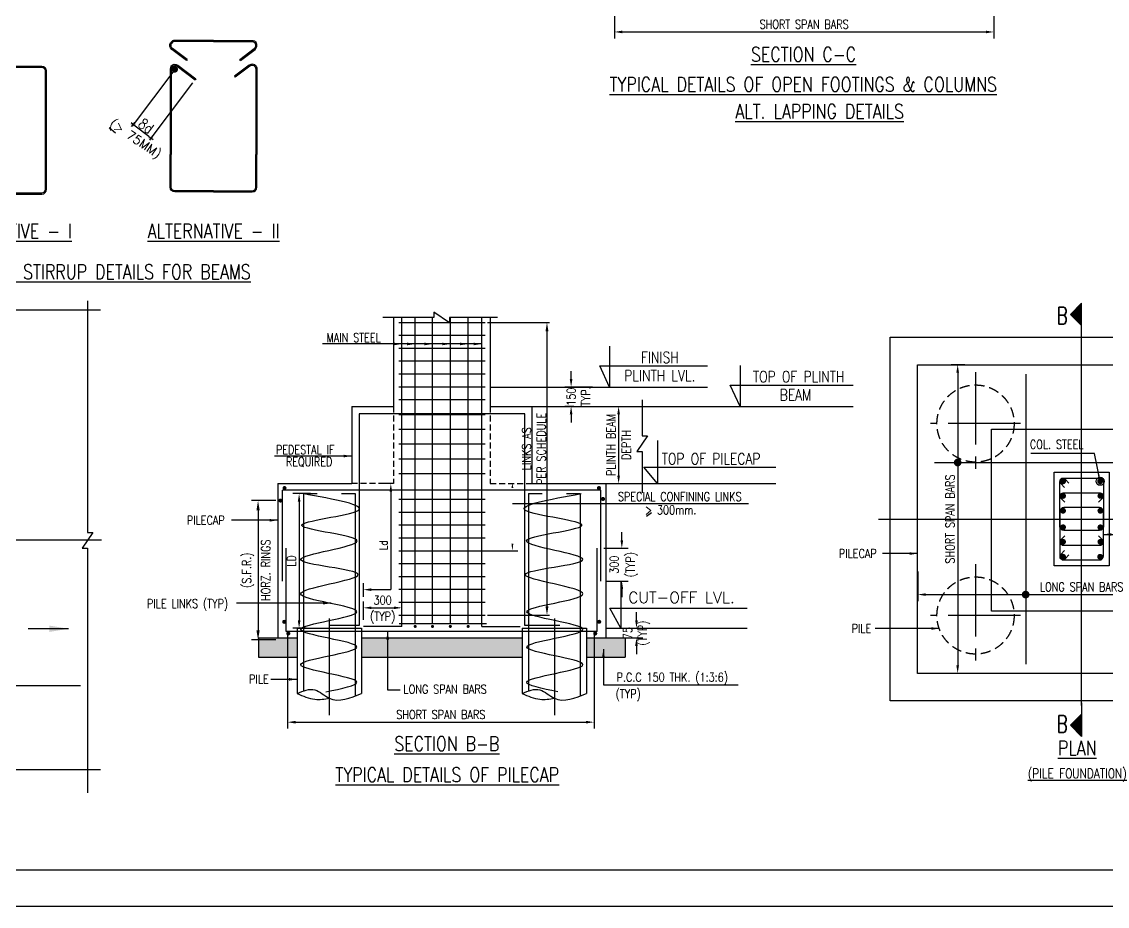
# Model space of a CAD drawing. Extents: x 482149 to 766876, y -388107 to -272741.
# Drawn here: x 689002 to 722770, y -356295 to -328786 of the extents above; entities that cross this region are included whole.
import ezdxf
from ezdxf.enums import TextEntityAlignment as Align
from ezdxf.lldxf.tags import DXFTag

# ---------------------------------------------------------------- set-up
doc = ezdxf.new("R2010")
doc.units = 0
doc.header["$LTSCALE"] = 500
doc.header["$MEASUREMENT"] = 0
doc.linetypes.add('CENTER2', pattern=[1.125, 0.75, -0.125, 0.125, -0.125])
doc.linetypes.add('HIDDEN2', pattern=[0.1875, 0.125, -0.0625])
doc.layers.get('DEFPOINTS').update_dxf_attribs({"color": 4})
for name, color, linetype in [('CEN', 8, 'CENTER'), ('COL', 1, 'Continuous'), ('DIM', 5, 'Continuous'), ('DIM1', 5, 'Continuous'), ('FOOT', 4, 'Continuous'), ('level', 3, 'Continuous'), ('LEVEL SECTION', 3, 'Continuous'), ('LINK', 2, 'Continuous'), ('MISC', 5, 'Continuous'), ('NO. SECTION', 1, 'Continuous'), ('P.C.C', 8, 'Continuous'), ('S- PILE', 2, 'HIDDEN'), ('S-CONCRET LINE', 4, 'Continuous'), ('S-DIM-1', 5, 'Continuous'), ('S-R.C.C. PILE', 2, 'HIDDEN'), ('S-R.C.C. PILE CAP', 40, 'Continuous'), ('S-REINFORCEMENT', 6, 'Continuous'), ('S-TEXT-1', 4, 'Continuous'), ('S-TITLE', 6, 'Continuous'), ('s_TITILE', 9, 'Continuous'), ('TEXT NORMAL', 4, 'Continuous'), ('TEXT1', 2, 'Continuous'), ('TXT', 4, 'Continuous'), ('TXT1', 2, 'Continuous')]:
    doc.layers.add(name, color=color, linetype=linetype)
doc.layers.add('FOOTING TEXT', color=1, linetype='Continuous', lineweight=9)
doc.styles.add('ROMAND', font='simplex.shx')
doc.styles.add('ROMANS', font='simplex.shx', dxfattribs={"width": 0.8, "height": 275, "bigfont": 'bigfont.shx'})
doc.styles.add('ROMANS22', font='simplex.shx', dxfattribs={"width": 0.8})
tags = doc.linetypes.add('CENTER', pattern=[2, 1.25, -0.25, 0.25, -0.25]).pattern_tags.tags
tags[10:11] = [DXFTag(74, 4), DXFTag(75, 0), DXFTag(340, '0'), DXFTag(46, 1.0), DXFTag(50, 0.0), DXFTag(44, 0.0), DXFTag(45, 0.0)]
tags[8:9] = [DXFTag(74, 4), DXFTag(75, 0), DXFTag(340, '0'), DXFTag(46, 1.0), DXFTag(50, 0.0), DXFTag(44, 0.0), DXFTag(45, 0.0)]
tags[6:7] = [DXFTag(74, 4), DXFTag(75, 0), DXFTag(340, '0'), DXFTag(46, 1.0), DXFTag(50, 0.0), DXFTag(44, 0.0), DXFTag(45, 0.0)]
tags[4:5] = [DXFTag(74, 4), DXFTag(75, 0), DXFTag(340, '0'), DXFTag(46, 1.0), DXFTag(50, 0.0), DXFTag(44, 0.0), DXFTag(45, 0.0)]
tags = doc.linetypes.add('HIDDEN', pattern=[0.375, 0.25, -0.125]).pattern_tags.tags
tags[6:7] = [DXFTag(74, 4), DXFTag(75, 0), DXFTag(340, '0'), DXFTag(46, 1.0), DXFTag(50, 0.0), DXFTag(44, 0.0), DXFTag(45, 0.0)]
tags[4:5] = [DXFTag(74, 4), DXFTag(75, 0), DXFTag(340, '0'), DXFTag(46, 1.0), DXFTag(50, 0.0), DXFTag(44, 0.0), DXFTag(45, 0.0)]
doc.dimstyles.new('Copy of INT2TIMES', dxfattribs={"dimtxt": 300, "dimasz": 275, "dimexe": 75, "dimexo": 75, "dimgap": 40, "dimtad": 1, "dimdec": 0, "dimlfac": 0.5, "dimrnd": 5, "dimzin": 0, "dimdsep": 46, "dimtxsty": 'ROMANS', "dimcen": -1, "dimclrd": 5, "dimclre": 5, "dimclrt": 4, "dimadec": 0, "dimazin": 0, "dimtfac": 1, "dimtdec": 0, "dimtix": 1, "dimtofl": 0, "dimtmove": 2, "dimatfit": 3, "dimfxl": 0, "dimtolj": 1, "dimtzin": 0, "dimarcsym": 0})
doc.dimstyles.new('DIM 4-100', dxfattribs={"dimscale": 100, "dimtxt": 2.5, "dimasz": 2.5, "dimexe": 1, "dimexo": 1, "dimgap": 1, "dimtad": 1, "dimdec": 0, "dimlfac": 0.25, "dimzin": 0, "dimdsep": 46, "dimtxsty": 'ROMANS22', "dimcen": 2.5, "dimclrd": 5, "dimclre": 5, "dimclrt": 4, "dimadec": 0, "dimazin": 0, "dimtfac": 1, "dimtdec": 0, "dimtmove": 0, "dimatfit": 3, "dimfxl": 0, "dimtolj": 1, "dimtzin": 0, "dimarcsym": 0})
doc.dimstyles.new('dim100', dxfattribs={"dimtxt": 250, "dimasz": 250, "dimexe": 200, "dimexo": 200, "dimgap": 100, "dimtad": 1, "dimdec": 0, "dimzin": 0, "dimdsep": 46, "dimtxsty": 'ROMANS', "dimcen": 0, "dimclrd": 5, "dimclre": 5, "dimclrt": 4, "dimadec": 0, "dimazin": 0, "dimtfac": 1, "dimtdec": 0, "dimtix": 1, "dimtofl": 0, "dimtmove": 2, "dimatfit": 3, "dimfxl": 0, "dimtolj": 1, "dimtzin": 0, "dimlwd": -1, "dimlwe": -1, "dimarcsym": 0})
doc.dimstyles.new('dim25', dxfattribs={"dimtxt": 250, "dimasz": 250, "dimexe": 200, "dimexo": 200, "dimgap": 100, "dimtad": 1, "dimdec": 0, "dimlfac": 0.25, "dimzin": 0, "dimdsep": 46, "dimtxsty": 'ROMANS', "dimcen": 0, "dimclrd": 5, "dimclre": 5, "dimclrt": 4, "dimadec": 0, "dimazin": 0, "dimtfac": 1, "dimtdec": 0, "dimtix": 1, "dimtofl": 0, "dimtmove": 2, "dimatfit": 3, "dimfxl": 0, "dimtolj": 1, "dimtzin": 0, "dimlwd": -1, "dimlwe": -1, "dimarcsym": 0})
doc.dimstyles.new('dim33.33', dxfattribs={"dimtxt": 250, "dimasz": 250, "dimexe": 200, "dimexo": 200, "dimgap": 100, "dimtad": 1, "dimdec": 0, "dimlfac": 0.333331, "dimzin": 0, "dimdsep": 46, "dimtxsty": 'ROMANS', "dimcen": 0, "dimclrd": 5, "dimclre": 5, "dimclrt": 4, "dimadec": 0, "dimazin": 0, "dimtfac": 1, "dimtdec": 0, "dimtix": 1, "dimtofl": 0, "dimtmove": 2, "dimatfit": 3, "dimfxl": 0, "dimtolj": 1, "dimtzin": 0, "dimlwd": -1, "dimlwe": -1, "dimarcsym": 0})
doc.dimstyles.new('INT25', dxfattribs={"dimtxt": 250, "dimasz": 80, "dimexe": 60, "dimexo": 60, "dimgap": 40, "dimtad": 1, "dimdec": 0, "dimlfac": 0.25, "dimzin": 0, "dimdsep": 46, "dimtxsty": 'ROMANS', "dimblk": 'DIMTICK', "dimblk1": 'DIMTICK', "dimblk2": 'DIMTICK', "dimsah": 1, "dimcen": -0.25, "dimclrd": 7, "dimclre": 7, "dimclrt": 4, "dimadec": 0, "dimazin": 0, "dimtfac": 1, "dimtdec": 0, "dimtix": 1, "dimtofl": 0, "dimtmove": 2, "dimatfit": 3, "dimldrblk": 'DIMTICK', "dimfxl": 0, "dimtolj": 1, "dimtzin": 0, "dimarcsym": 0})

# ---------------------------------------------------------------- blocks, each defined once
blk = doc.blocks.new('DIMTICK')
for p, q in [((-1, 0), (1, 0)), ((0, 1), (0, -1))]:
    blk.add_line(p, q)
at = {"color": 2, "const_width": 0.1}
blk.add_lwpolyline([(0.71, 0.71), (-0.71, -0.71)], dxfattribs=at)
blk = doc.blocks.new('*D48')
at = {"layer": 'DEFPOINTS', "color": 0}
for p in [(693800, -330222), (694353, -330640), (692470, -331984)]:
    blk.add_point(p, dxfattribs=at)
at = {"layer": 'DIM', "color": 7, "lineweight": -2}
for p, q in [((693763, -330270), (692433, -332031)), ((694317, -330688), (692987, -332449)), ((692959, -332353), (692533, -332032))]:
    blk.add_line(p, q, dxfattribs=at)
at = {"layer": 'DIM', "color": 7, "lineweight": -2, "xscale": 80, "yscale": 80, "zscale": 80}
for p, rotation in [((692470, -331984), 142.9439558410894), ((693023, -332402), 322.9439558410894)]:
    blk.add_blockref('DIMTICK', p, dxfattribs=dict(at, rotation=rotation))
at = {"layer": 'DIM', "color": 4, "insert": (692870, -332029), "char_height": 275, "attachment_point": 5, "rotation": 322.944, "style": 'ROMANS'}
blk.add_mtext('\\A1;{\\H1.2x;8d}', dxfattribs=at)
blk = doc.blocks.new('*D151')
at = {"layer": 'DEFPOINTS', "color": 0}
for p in [(706092, -340150), (706954, -340150), (706381, -340750)]:
    blk.add_point(p, dxfattribs=at)
at = {"layer": 'S-DIM-1', "color": 5}
for p, q in [((706092, -339900), (706092, -339650)), ((706754, -340150), (705892, -340150)), ((706181, -340750), (705892, -340750)), ((706092, -341000), (706092, -341250))]:
    blk.add_line(p, q, dxfattribs=at)
for points in [[(706050, -339900), (706133, -339900), (706092, -340150)], [(706133, -341000), (706050, -341000), (706092, -340750)]]:
    blk.add_solid(points, dxfattribs=at)
at = {"layer": 'S-DIM-1', "color": 4, "insert": (706092, -340450), "char_height": 275, "attachment_point": 5, "rotation": 90, "style": 'ROMANS'}
blk.add_mtext('\\A1;150', dxfattribs=at)
blk = doc.blocks.new('*D152')
at = {"layer": 'DEFPOINTS', "color": 0}
for p in [(697269, -347653), (706806, -347653), (706806, -350569)]:
    blk.add_point(p, dxfattribs=at)
at = {"layer": 'S-DIM-1', "color": 5}
for p, q in [((697269, -347853), (697269, -350769)), ((706806, -347853), (706806, -350769)), ((697519, -350569), (706556, -350569))]:
    blk.add_line(p, q, dxfattribs=at)
for points in [[(697519, -350528), (697519, -350611), (697269, -350569)], [(706556, -350611), (706556, -350528), (706806, -350569)]]:
    blk.add_solid(points, dxfattribs=at)
at = {"layer": 'S-DIM-1', "color": 4, "insert": (702037, -350332), "char_height": 275, "attachment_point": 5, "style": 'ROMANS'}
blk.add_mtext('\\A1;SHORT SPAN BARS', dxfattribs=at)
blk = doc.blocks.new('*D153')
at = {"layer": 'DEFPOINTS', "color": 0}
for p in [(698190, -343460), (697631, -347650), (698047, -347650)]:
    blk.add_point(p, dxfattribs=at)
at = {"layer": 'S-DIM-1', "color": 5}
for p, q in [((697990, -343460), (697431, -343460)), ((697631, -343710), (697631, -347400)), ((697847, -347650), (697431, -347650))]:
    blk.add_line(p, q, dxfattribs=at)
for points in [[(697673, -343710), (697590, -343710), (697631, -343460)], [(697590, -347400), (697673, -347400), (697631, -347650)]]:
    blk.add_solid(points, dxfattribs=at)
at = {"layer": 'S-DIM-1', "color": 4, "insert": (697394, -345555), "char_height": 275, "attachment_point": 5, "rotation": 90, "style": 'ROMANS'}
blk.add_mtext('\\A1;LD', dxfattribs=at)
blk = doc.blocks.new('*D154')
at = {"layer": 'DEFPOINTS', "color": 0}
for p in [(707170, -347650), (708125, -347650), (707170, -347950)]:
    blk.add_point(p, dxfattribs=at)
at = {"layer": 'S-DIM-1', "color": 5}
for p, q in [((708125, -347400), (708125, -347150)), ((707370, -347650), (708325, -347650)), ((707370, -347950), (708325, -347950)), ((708125, -348200), (708125, -348450))]:
    blk.add_line(p, q, dxfattribs=at)
for points in [[(708083, -347400), (708166, -347400), (708125, -347650)], [(708166, -348200), (708083, -348200), (708125, -347950)]]:
    blk.add_solid(points, dxfattribs=at)
at = {"layer": 'S-DIM-1', "color": 4, "insert": (708125, -347800), "char_height": 275, "attachment_point": 5, "rotation": 90, "style": 'ROMANS'}
blk.add_mtext('\\A1;75\\P(TYP)', dxfattribs=at)
blk = doc.blocks.new('*D155')
at = {"layer": 'DEFPOINTS', "color": 0}
for p in [(716872, -345681), (727072, -345681), (727072, -346601)]:
    blk.add_point(p, dxfattribs=at)
at = {"layer": 'S-TEXT-1', "color": 5, "linetype": 'ByBlock'}
for p, q in [((716872, -345881), (716872, -346801)), ((727072, -345881), (727072, -346801)), ((717122, -346601), (726822, -346601))]:
    blk.add_line(p, q, dxfattribs=at)
at = {"layer": 'S-TEXT-1', "color": 5}
for points in [[(717122, -346560), (717122, -346643), (716872, -346601)], [(726822, -346643), (726822, -346560), (727072, -346601)]]:
    blk.add_solid(points, dxfattribs=at)
at = {"layer": 'S-TEXT-1', "color": 4, "insert": (721972, -346364), "char_height": 275, "attachment_point": 5, "style": 'ROMANS'}
blk.add_mtext('\\A1;LONG SPAN BARS ', dxfattribs=at)
blk = doc.blocks.new('*D156')
at = {"layer": 'DEFPOINTS', "color": 0}
for p in [(718535, -339452), (718116, -349052), (718535, -349052)]:
    blk.add_point(p, dxfattribs=at)
at = {"layer": 'S-TEXT-1', "color": 5, "linetype": 'ByBlock'}
for p, q in [((718335, -339452), (717916, -339452)), ((718116, -339702), (718116, -348802)), ((718335, -349052), (717916, -349052))]:
    blk.add_line(p, q, dxfattribs=at)
at = {"layer": 'S-TEXT-1', "color": 5}
for points in [[(718157, -339702), (718074, -339702), (718116, -339452)], [(718074, -348802), (718157, -348802), (718116, -349052)]]:
    blk.add_solid(points, dxfattribs=at)
at = {"layer": 'S-TEXT-1', "color": 4, "insert": (717878, -344252), "char_height": 275, "attachment_point": 5, "rotation": 90, "style": 'ROMANS'}
blk.add_mtext('\\A1;SHORT SPAN BARS', dxfattribs=at)
blk = doc.blocks.new('*D157')
at = {"layer": 'DEFPOINTS', "color": 0}
for p in [(706911, -340750), (706911, -343150), (707569, -343150)]:
    blk.add_point(p, dxfattribs=at)
at = {"layer": 'S-DIM-1', "color": 5}
for p, q in [((707111, -340750), (707769, -340750)), ((707569, -341000), (707569, -342900)), ((707111, -343150), (707769, -343150))]:
    blk.add_line(p, q, dxfattribs=at)
for points in [[(707611, -341000), (707527, -341000), (707569, -340750)], [(707527, -342900), (707611, -342900), (707569, -343150)]]:
    blk.add_solid(points, dxfattribs=at)
at = {"layer": 'S-DIM-1', "color": 4, "char_height": 275, "attachment_point": 5, "rotation": 90, "style": 'ROMANS'}
for s, insert in [('\\A1;PLINTH BEAM ', (707332, -341950)), ('DEPTH', (707807, -341950))]:
    blk.add_mtext(s, dxfattribs=dict(at, insert=insert))
blk = doc.blocks.new('*D158')
at = {"layer": 'DEFPOINTS', "color": 0}
for p in [(700830, -347013), (699630, -347591), (700830, -347591)]:
    blk.add_point(p, dxfattribs=at)
at = {"layer": 'S-DIM-1', "color": 5}
for p, q in [((699630, -347391), (699630, -346813)), ((699880, -347013), (700580, -347013)), ((700830, -347391), (700830, -346813))]:
    blk.add_line(p, q, dxfattribs=at)
for points in [[(699880, -346971), (699880, -347054), (699630, -347013)], [(700580, -347054), (700580, -346971), (700830, -347013)]]:
    blk.add_solid(points, dxfattribs=at)
at = {"layer": 'S-DIM-1', "color": 4, "char_height": 275, "attachment_point": 5, "style": 'ROMANS'}
for s, insert in [('\\A1;300', (700230, -346775)), ('(TYP)', (700230, -347322))]:
    blk.add_mtext(s, dxfattribs=dict(at, insert=insert))
blk = doc.blocks.new('*D165')
at = {"layer": 'DEFPOINTS', "color": 0}
for p in [(703418, -338137), (703418, -347237), (705341, -347237)]:
    blk.add_point(p, dxfattribs=at)
at = {"layer": 'DIM', "color": 5, "lineweight": -2, "ltscale": 2}
for p, q in [((703493, -338137), (705416, -338137)), ((705341, -338412), (705341, -346962)), ((703493, -347237), (705416, -347237))]:
    blk.add_line(p, q, dxfattribs=at)
at = {"layer": 'DIM', "color": 5}
for points in [[(705387, -338412), (705295, -338412), (705341, -338137)], [(705295, -346962), (705387, -346962), (705341, -347237)]]:
    blk.add_solid(points, dxfattribs=at)
at = {"layer": 'DIM', "color": 4, "insert": (704934, -342069), "char_height": 275, "attachment_point": 5, "rotation": 90, "style": 'ROMANS'}
blk.add_mtext('\\A1;LINKS AS \\PPER SCHEDULE', dxfattribs=at)
blk = doc.blocks.new('*D166')
at = {"layer": 'DEFPOINTS', "color": 0}
for p in [(706905, -345163), (707669, -345163), (706970, -346180)]:
    blk.add_point(p, dxfattribs=at)
at = {"layer": 'S-DIM-1', "color": 5}
for p, q in [((707669, -344913), (707669, -344663)), ((707105, -345163), (707869, -345163)), ((707170, -346180), (707869, -346180)), ((707669, -346430), (707669, -346680))]:
    blk.add_line(p, q, dxfattribs=at)
for points in [[(707627, -344913), (707711, -344913), (707669, -345163)], [(707711, -346430), (707627, -346430), (707669, -346180)]]:
    blk.add_solid(points, dxfattribs=at)
at = {"layer": 'S-DIM-1', "color": 4, "char_height": 275, "attachment_point": 5, "rotation": 90, "style": 'ROMANS'}
for s, insert in [('\\A1;300', (707431, -345671)), ('(TYP)', (707978, -345671))]:
    blk.add_mtext(s, dxfattribs=dict(at, insert=insert))
blk = doc.blocks.new('*D167')
at = {"layer": 'DEFPOINTS', "color": 0}
for p in [(697106, -343677), (696354, -348011), (697106, -348011)]:
    blk.add_point(p, dxfattribs=at)
at = {"layer": 'DIM1', "color": 5, "linetype": 'ByBlock'}
for p, q in [((696906, -343677), (696154, -343677)), ((696354, -343977), (696354, -347711)), ((696906, -348011), (696154, -348011))]:
    blk.add_line(p, q, dxfattribs=at)
at = {"layer": 'DIM1', "color": 5}
for points in [[(696404, -343977), (696304, -343977), (696354, -343677)], [(696304, -347711), (696404, -347711), (696354, -348011)]]:
    blk.add_solid(points, dxfattribs=at)
at = {"layer": 'DIM1', "color": 4, "char_height": 275, "attachment_point": 5, "rotation": 90, "style": 'ROMANS'}
for s, insert in [('HORZ. RINGS', (696591, -345844)), ('\\A1;(S.F.R.)', (696044, -345844))]:
    blk.add_mtext(s, dxfattribs=dict(at, insert=insert))
blk = doc.blocks.new('*D204')
at = {"layer": 'DEFPOINTS', "color": 0}
for p in [(707438, -326300), (719242, -326300), (719242, -329105)]:
    blk.add_point(p, dxfattribs=at)
at = {"layer": 'DIM', "color": 5}
for p, q in [((707438, -326500), (707438, -329305)), ((719242, -326500), (719242, -329305)), ((707688, -329105), (718992, -329105))]:
    blk.add_line(p, q, dxfattribs=at)
for points in [[(707688, -329063), (707688, -329146), (707438, -329105)], [(718992, -329146), (718992, -329063), (719242, -329105)]]:
    blk.add_solid(points, dxfattribs=at)
at = {"layer": 'DIM', "color": 4, "insert": (713340, -328867), "char_height": 275, "attachment_point": 5, "style": 'ROMANS'}
blk.add_mtext('\\A1;SHORT SPAN BARS', dxfattribs=at)
blk = doc.blocks.new('zw$155A')
at = {"layer": 's_TITILE', "color": 7}
blk.add_lwpolyline([(0, 0), (88000, 0), (88000, 58000), (0, 58000)], close=True, dxfattribs=at)
at = {"layer": 's_TITILE', "color": 1}
blk.add_lwpolyline([(1300, 800), (78500, 800), (78500, 57200), (1300, 57200)], close=True, dxfattribs=at)

msp = doc.modelspace()

# ---------------------------------------------------------------- hatches: boundary and pattern name
at = {"layer": 'NO. SECTION', "ltscale": 5}
h = msp.add_hatch(dxfattribs=at)
h.set_pattern_fill('ANSI31', color=256, scale=220.680914, angle=90, style=0)
h.set_pattern_definition([(225, (724325.399, -242403.525), (-19.505621, 19.505621), [])])
h.paths.add_polyline_path([(721629.581, -337887.865), (721971.507, -337539.877), (721971.507, -338235.852)])
h = msp.add_hatch(dxfattribs=at)
h.set_pattern_fill('ANSI31', color=256, scale=220.680914, angle=90, style=0)
h.set_pattern_definition([(225, (724325.399, -243790.143), (-19.505621, 19.505621), [])])
h.paths.add_polyline_path([(721629.581, -350665.177), (721971.507, -351013.165), (721971.507, -350317.19)])
at = {"layer": 'P.C.C', "linetype": 'Continuous'}
h = msp.add_hatch(dxfattribs=at)
h.set_pattern_fill('AR-CONC', color=8, scale=60, style=0)
h.set_pattern_definition([(50, (-825192.96, -518222.22), (430.35611, -37.65128), [45, -495]), (355, (-825192.96, -518222.22), (-83.2508, 451.31528), [36, -396]), (100.4514, (-825157.1, -518225.36), (347.10563, 413.66373), [38.24411, -420.68527]), (46.1842, (-825192.96, -518102.2), (640.34463, -99.3114), [67.5, -742.5]), (96.6356, (-825139.6, -518110.5), (560.79762, 584.47072), [57.36617, -631.0278]), (351.1842, (-825192.96, -518102.2), (560.79717, 584.47116), [54, -594]), (21, (-825132.96, -518132.22), (358.14423, -241.571334), [45, -495]), (326, (-825132.96, -518132.22), (145.9892, 435.09003), [36, -396]), (71.4514, (-825103.1, -518152.35), (504.13358, 193.5183), [38.24411, -420.68527]), (37.5, (-825192.96, -518222.22), (7.295913, 199.736312), [0, -391.2, 0, -402, 0, -397.5]), (7.5, (-825192.96, -518222.22), (157.841722, 236.647027), [0, -229.2, 0, -382.2, 0, -151.5]), (327.5, (-825326.76, -518222.22), (320.293462, -13.532923), [0, -150, 0, -468, 0, -621]), (317.5, (-825386.76, -518222.22), (349.9117, 60.06299), [0, -195, 0, -310.8, 0, -441])])
h.paths.add_polyline_path([(704569.834, -348550.007), (704569.834, -347950.007), (699569.834, -347950.007), (699569.834, -348550.007)])
h.paths.add_polyline_path([(697569.834, -348550.007), (697569.834, -347950.007), (696969.834, -347950.007), (696369.834, -347950.007), (696369.834, -348550.007)])
h.paths.add_polyline_path([(706569.834, -348550.007), (707769.834, -348550.007), (707769.834, -347950.007), (707169.834, -347950.007), (706569.834, -347950.007)])

# ---------------------------------------------------------------- linework, layer by layer
at = {"layer": 'CEN'}
for p, q in [((721971.507, -350054.235), (721971.507, -338449.123)), ((715658.221, -344251.679), (728284.792, -344251.679)), ((691487.699, -344905.843), (678019.064, -344905.843))]:
    msp.add_line(p, q, dxfattribs=at)
at = {"layer": 'CEN', "linetype": 'Continuous'}
msp.add_line((703417.642, -345236.844), (704436.642, -345236.844), dxfattribs=at)
at = {"layer": 'COL', "color": 4}
msp.add_lwpolyline([(721114.603, -345706.265), (721114.603, -342797.093), (722828.41, -342797.093), (722828.41, -345706.265)], close=True, dxfattribs=at)
at = {"layer": 'COL', "linetype": 'Continuous', "const_width": 48}
for points in [[(701217.61, -347591.007, 1), (701265.61, -347591.007, 1)], [(701756.027, -347591.007, 1), (701804.027, -347591.007, 1)], [(702310.853, -347591.007, 1), (702358.853, -347591.007, 1)], [(702863.465, -347591.007, 1), (702911.465, -347591.007, 1)]]:
    msp.add_lwpolyline(points, format="xyb", close=True, dxfattribs=at)
at = {"layer": 'DEFPOINTS', "color": 0, "linetype": 'ByBlock'}
msp.add_point((721114.603, -345706.265), dxfattribs=at)
at = {"layer": 'DIM', "color": 5}
for p, q in [((700470.969, -343150.007), (700283.969, -343150.007)), ((700483.969, -343400.007), (700483.969, -346448.22)), ((699629.834, -346674.222), (699629.834, -346248.22)), ((699879.834, -346448.22), (700483.969, -346448.22))]:
    msp.add_line(p, q, dxfattribs=at)
at = {"layer": 'DIM'}
msp.add_line((704265.674, -343773.374), (711611.497, -343773.374), dxfattribs=at)
at = {"layer": 'DIM', "color": 8}
for points in [[(691455.55, -337753.635), (684992.967, -337753.635), (684992.967, -337919.999), (684506.15, -337587.271), (684506.15, -337753.635), (677997.437, -337753.635)], [(691044.507, -337465.969), (691044.507, -344666.077), (691210.871, -344666.077), (690878.143, -345152.894), (691044.507, -345152.894), (691044.507, -352770.086)], [(703803.775, -337984.349), (702313.242, -337984.349), (702313.242, -338150.713), (701826.425, -337817.985), (701826.425, -337984.349), (700238.131, -337984.349)], [(691455.55, -352055.438), (684992.967, -352055.438), (684992.967, -352221.802), (684506.15, -351889.074), (684506.15, -352055.438), (677997.437, -352055.438)]]:
    msp.add_lwpolyline(points, dxfattribs=at)
at = {"layer": 'DIM', "flags": 128}
msp.add_lwpolyline([(704265.674, -345013.567, 61.213, 0, 0), (704265.674, -345236.844, 0, 0, 0), (704265.674, -344124.812, 0, 0, 0), (704265.674, -343137.127, 0, 61.213, 0), (704265.674, -343290.057, 0, 0, 0)], format="xyseb", dxfattribs=at)
at = {"layer": 'DIM'}
msp.add_lwpolyline([(690913.648, -347664.341, 0, 210.546, 0), (690462.479, -347664.341, 0, 0, 0), (690913.648, -347664.341, 0, 0, 0), (679096.68, -347664.341, 210.546, 0, 0), (678645.511, -347664.341, 210.546, 0, 0)], format="xyseb", dxfattribs=at)
at = {"layer": 'DIM', "color": 5}
for points in [[(700442.302, -343400.007), (700525.635, -343400.007), (700483.969, -343150.007)], [(699879.834, -346406.553), (699879.834, -346489.886), (699629.834, -346448.22)]]:
    msp.add_solid(points, dxfattribs=at)
at = {"layer": 'FOOT', "color": 8, "linetype": 'HIDDEN', "ltscale": 5}
msp.add_lwpolyline([(716019.299, -338599.471), (727923.715, -338599.471), (727923.715, -349903.887), (716019.299, -349903.887)], close=True, dxfattribs=at)
at = {"layer": 'FOOT', "linetype": 'Continuous'}
msp.add_lwpolyline([(716871.507, -339451.679), (727071.507, -339451.679), (727071.507, -349051.679), (716871.507, -349051.679)], close=True, dxfattribs=at)
at = {"layer": 'FOOTING TEXT', "ltscale": 120, "const_width": 62.5}
for points in [[(697145.565, -343287.411, -1), (697208.065, -343287.411, -1)], [(706989.733, -343287.411, 1), (706927.233, -343287.411, 1)], [(697017.486, -343676.847, 1), (697079.986, -343676.847, 1)], [(707053.1, -343628.166, 1), (707115.6, -343628.166, 1)], [(697136.703, -347448.525, 1), (697199.203, -347448.525, 1)], [(706936.118, -347448.525, 1), (706998.618, -347448.525, 1)], [(697263.012, -347812.103, 1), (697325.512, -347812.103, 1)], [(706872.267, -347812.103, -1), (706809.767, -347812.103, -1)]]:
    msp.add_lwpolyline(points, format="xyb", close=True, dxfattribs=at)
at = {"layer": 'level', "color": 2}
for points in [[(707287.954, -338877.213), (707287.954, -340150.007), (706981.022, -339490.369), (710336.376, -339490.369)], [(711350.519, -339477.213), (711350.519, -340750.007), (711043.587, -340090.369), (714865.942, -340090.369)], [(708775.937, -341809.074), (708775.937, -343150.007), (708358.331, -342637.38), (712463.04, -342637.38)]]:
    msp.add_lwpolyline(points, dxfattribs=at)
at = {"layer": 'LEVEL SECTION'}
msp.add_lwpolyline([(707633.935, -346199.481), (707633.935, -347650.007), (707299.85, -347024.919), (711567.338, -347024.919)], dxfattribs=at)
at = {"layer": 'LINK'}
for p, q in [((694151.495, -329964.829), (694130.404, -329992.76)), ((695778.79, -329964.829), (695799.881, -329992.76)), ((694423.542, -330561.142), (694402.451, -330589.074)), ((695623.863, -330483.792), (695644.954, -330511.724)), ((700737.096, -338136.844), (703417.642, -338136.844)), ((700737.096, -338536.844), (703417.642, -338536.844)), ((700737.096, -338936.844), (703417.642, -338936.844)), ((700737.096, -339336.844), (703417.642, -339336.844)), ((700737.096, -339736.844), (703417.642, -339736.844)), ((700737.096, -340136.844), (703417.642, -340136.844)), ((700737.096, -340536.844), (703417.642, -340536.844)), ((700737.096, -340996.844), (703417.642, -340996.844)), ((700737.096, -341456.844), (703417.642, -341456.844)), ((700737.096, -341916.844), (703417.642, -341916.844)), ((700737.096, -342376.844), (703417.642, -342376.844)), ((700737.096, -342836.844), (703417.642, -342836.844)), ((700737.096, -343636.844), (703417.642, -343636.844)), ((700737.096, -344036.844), (703417.642, -344036.844)), ((700737.096, -344436.844), (703417.642, -344436.844)), ((700737.096, -344836.844), (703417.642, -344836.844)), ((700737.096, -345236.844), (703417.642, -345236.844)), ((700737.096, -345636.844), (703417.642, -345636.844)), ((700737.096, -346036.844), (703417.642, -346036.844)), ((700737.096, -346436.844), (703417.642, -346436.844)), ((700737.096, -346836.844), (703417.642, -346836.844)), ((700737.096, -347236.844), (703417.642, -347236.844))]:
    msp.add_line(p, q, dxfattribs=at)
for points in [[(694125.838, -329989.009), (693671.367, -329645.851, -0.391379955), (693634.618, -329440.525, -0.391379955)], [(694965.142, -329365.972), (693762.525, -329365.972, 0.270159719), (693634.618, -329440.525, 0.270159719)], [(694146.929, -329961.077), (693692.47, -329617.929, -0.381213026), (693661.911, -329462.947, -0.381213026)], [(694965.142, -329400.972), (693762.525, -329400.972, 0.284887278), (693662.2, -329463.184, 0.284887278)], [(694965.142, -329365.972), (696167.759, -329365.972, -0.270159719), (696295.666, -329440.525, -0.270159719)], [(694965.142, -329400.972), (696167.759, -329400.972, -0.284887278), (696268.084, -329463.184, -0.284887278)], [(695783.356, -329961.077), (696237.814, -329617.929, 0.381213026), (696268.373, -329462.947, 0.381213026)], [(695804.446, -329989.009), (696258.917, -329645.851, 0.391379955), (696295.666, -329440.525, 0.391379955)], [(693644.078, -330170.635, 0.148969914), (693619.101, -330252.607), (693619.101, -332920.242)], [(693644.078, -330170.635, -0.414213562), (693859.311, -330140.784), (694423.542, -330561.142)], [(693674.086, -330188.754, 0.152834704), (693654.101, -330252.607), (693654.101, -332920.242)], [(693674.253, -330188.855, -0.40520968), (693838.207, -330168.707), (694402.451, -330589.074)], [(696293.357, -330170.635, 0.414213562), (696078.125, -330140.784), (695623.863, -330483.792)], [(696263.183, -330188.855, 0.40520968), (696099.228, -330168.707), (695644.954, -330511.724)], [(696263.35, -330188.754, -0.152834704), (696283.334, -330252.607), (696283.334, -332920.242)], [(696293.357, -330170.635, -0.148969914), (696318.334, -330252.607), (696318.334, -332920.242)], [(694968.718, -334080.343), (693766.101, -334080.343, -0.414213562), (693619.101, -333933.343), (693619.101, -332920.242)], [(694968.718, -334045.343), (693766.101, -334045.343, -0.414213562), (693654.101, -333933.343), (693654.101, -332920.242)], [(694968.718, -334080.343), (696171.334, -334080.343, 0.414213562), (696318.334, -333933.343), (696318.334, -332920.242)], [(694968.718, -334045.343), (696171.334, -334045.343, 0.414213562), (696283.334, -333933.343), (696283.334, -332920.242)], [(721575.273, -343133.322), (721456.311, -343014.36, 1), (721328.701, -343141.97), (721334.644, -343161.999)], [(721448.76, -343730.941), (721324.984, -343599.665, -0.657599654), (721394.105, -343439.494), (722552.942, -343439.494, -0.657599654), (722622.063, -343599.665), (722498.287, -343730.941)], [(721448.76, -344772.417), (721324.984, -344903.693, 0.657599654), (721394.105, -345063.864), (722552.942, -345063.864, 0.657599654), (722622.063, -344903.693), (722498.287, -344772.417)], [(721435.539, -345234.35), (721320.125, -345356.757, 1), (721451.431, -345480.561), (721471.276, -345474.032)], [(721575.273, -345370.036), (721456.311, -345488.998, -1), (721328.701, -345361.388), (721334.644, -345341.359)]]:
    msp.add_lwpolyline(points, format="xyb", dxfattribs=at)
at = {"layer": 'LINK', "elevation": 0}
for points in [[(687101.293, -330235.842, 0.148969914), (687076.316, -330317.813), (687076.316, -332985.448), (687076.316, -333998.549, 0.414213562), (687223.316, -334145.549), (688425.933, -334145.549), (689628.549, -334145.549, 0.414213562), (689775.549, -333998.549), (689775.549, -332985.448), (689775.549, -330317.813, 0.399194115), (689624.974, -330177.604), (688422.357, -330177.604), (687219.74, -330177.604, 0.270159719), (687091.833, -330252.156)], [(687131.301, -330253.961, 0.152834704), (687111.316, -330317.813), (687111.316, -332985.448), (687111.316, -333998.549, 0.414213562), (687223.316, -334110.549), (688425.933, -334110.549), (689628.549, -334110.549, 0.414213562), (689740.549, -333998.549), (689740.549, -332985.448), (689740.549, -330317.813, 0.394331778), (689624.974, -330212.604), (688422.357, -330212.604), (687219.74, -330212.604, 0.284887278), (687119.415, -330274.816)]]:
    msp.add_lwpolyline(points, format="xyb", dxfattribs=at)
at = {"layer": 'LINK'}
for points in [[(721295.071, -344486.907), (721295.071, -343097.872, -0.414213562), (721415.383, -342977.56), (722527.63, -342977.56, -0.414213562), (722647.942, -343097.872), (722647.942, -344486.907, -0.414213562), (722527.63, -344607.219), (721415.383, -344607.219, -0.414213562)], [(721295.071, -344016.451), (721295.071, -345405.486, 0.414213562), (721415.383, -345525.798), (722527.63, -345525.798, 0.414213562), (722647.942, -345405.486), (722647.942, -344016.451, 0.414213562), (722527.63, -343896.139), (721415.383, -343896.139, 0.414213562)]]:
    msp.add_lwpolyline(points, format="xyb", close=True, dxfattribs=at)
at = {"layer": 'MISC', "const_width": 120.312}
for points in [[(718055.392, -342493.467, 1), (718175.704, -342493.467, 1)], [(720171.558, -346601.38, 1), (720291.87, -346601.38, 1)]]:
    msp.add_lwpolyline(points, format="xyb", close=True, dxfattribs=at)
at = {"layer": 'NO. SECTION'}
for p, q in [((721971.507, -337539.877), (721629.581, -337887.865)), ((721971.507, -338449.123), (721971.507, -337539.877)), ((721971.507, -338235.852), (721629.581, -337887.865)), ((721971.507, -349972.707), (721971.507, -351013.165)), ((721971.507, -350317.19), (721629.581, -350665.177)), ((721971.507, -351013.165), (721629.581, -350665.177))]:
    msp.add_line(p, q, dxfattribs=at)
at = {"layer": 'P.C.C', "color": 8, "linetype": 'Continuous'}
for p, q in [((696369.834, -347950.007), (696369.834, -348550.007)), ((696369.834, -347950.007), (696969.834, -347950.007)), ((707169.834, -347950.007), (707769.834, -347950.007)), ((707769.834, -347950.007), (707769.834, -348550.007)), ((696369.834, -348550.007), (697569.834, -348550.007)), ((699569.834, -348550.007), (704569.834, -348550.007)), ((706569.834, -348550.007), (707769.834, -348550.007))]:
    msp.add_line(p, q, dxfattribs=at)
at = {"layer": 'S- PILE', "color": 8, "linetype": 'Continuous'}
for points in [[(698465.385, -349625.384), (699426.219, -349324.789), (697681.127, -348778.505), (699426.214, -348232.097), (697681.129, -347685.202), (699426.324, -347136.437), (697678.9, -346579.886), (699469.641, -345980.451), (697679.7, -345510.233), (699435.809, -344934.717), (697713.823, -344456.722), (699463.412, -343986.886), (697734.927, -343462.952)], [(705674.283, -349625.384), (704713.449, -349324.789), (706458.541, -348778.505), (704713.454, -348232.097), (706458.539, -347685.202), (704713.343, -347136.437), (706460.768, -346579.886), (704670.027, -345980.451), (706459.967, -345510.233), (704703.858, -344934.717), (706425.845, -344456.722), (704676.256, -343986.886), (706404.741, -343462.952)]]:
    msp.add_spline(points, degree=3, dxfattribs=at)
at = {"layer": 'S-CONCRET LINE', "color": 130, "linetype": 'Continuous'}
for p, q in [((700569.834, -337984.349), (700569.834, -340750.007)), ((703569.834, -337984.349), (703569.834, -340750.007)), ((699269.834, -340750.007), (700569.834, -340750.007)), ((699269.834, -340750.007), (699269.834, -343150.007)), ((703569.834, -340750.007), (704869.834, -340750.007)), ((704869.834, -340750.007), (708304.195, -340750.007)), ((704869.834, -340750.007), (704869.834, -343150.007)), ((696969.834, -343150.007), (699269.834, -343150.007)), ((696969.834, -343150.007), (696969.834, -347950.007)), ((704869.834, -343150.007), (708304.195, -343150.007))]:
    msp.add_line(p, q, dxfattribs=at)
at = {"layer": 'S-CONCRET LINE', "color": 4, "linetype": 'Continuous'}
for p, q in [((707169.834, -343150.007), (707169.834, -347950.007)), ((696969.834, -347950.007), (697569.834, -347950.007)), ((699569.834, -347950.007), (704569.834, -347950.007)), ((706569.834, -347950.007), (707169.834, -347950.007))]:
    msp.add_line(p, q, dxfattribs=at)
at = {"layer": 'S-R.C.C. PILE', "color": 8, "linetype": 'CENTER2', "ltscale": 6}
for p, q in [((718671.507, -339686.999), (718671.507, -342877.756)), ((720072.726, -341282.378), (717270.288, -341282.378)), ((718671.507, -345656.3), (718671.507, -348847.058)), ((720072.726, -347251.679), (717270.288, -347251.679))]:
    msp.add_line(p, q, dxfattribs=at)
at = {"layer": 'S-R.C.C. PILE', "color": 8, "linetype": 'CENTER2', "ltscale": 8}
for p, q in [((698569.834, -347347.607), (698569.834, -350404.593)), ((705569.834, -347347.607), (705569.834, -350404.593))]:
    msp.add_line(p, q, dxfattribs=at)
at = {"layer": 'S-R.C.C. PILE', "color": 8, "linetype": 'HIDDEN', "ltscale": 2}
for p, q in [((697569.834, -347650.007), (697569.834, -349674.445)), ((699569.834, -347650.007), (699569.834, -349674.445)), ((704569.834, -347650.007), (704569.834, -349674.445)), ((706569.834, -347650.007), (706569.834, -349674.445))]:
    msp.add_line(p, q, dxfattribs=at)
at = {"layer": 'S-R.C.C. PILE', "color": 8, "linetype": 'HIDDEN', "ltscale": 8}
for p, q in [((697569.834, -347650.007), (699569.834, -347650.007)), ((704569.834, -347650.007), (706569.834, -347650.007))]:
    msp.add_line(p, q, dxfattribs=at)
at = {"layer": 'S-R.C.C. PILE', "color": 8, "linetype": 'Continuous'}
msp.add_lwpolyline([(719171.507, -347113.741), (719171.507, -341459.154), (724771.507, -341459.154), (724771.507, -347113.741)], close=True, dxfattribs=at)
at = {"layer": 'S-R.C.C. PILE', "color": 8, "linetype": 'HIDDEN2', "ltscale": 5}
for centre in [(718671.507, -341282.378), (718671.507, -347251.679)]:
    msp.add_circle(centre, 1200, dxfattribs=at)
at = {"layer": 'S-R.C.C. PILE', "color": 8, "linetype": 'HIDDEN', "ltscale": 2}
msp.add_spline([(697569.834, -349674.445), (698122.718, -349563.465), (698569.834, -349825.563), (699569.834, -349674.445)], degree=3, dxfattribs=at)
for points, knots in [([(697569.834, -349674.445), (697751.322, -349756.635), (698072.499, -349902.086), (698420.042, -349848.482), (698569.834, -349825.563)], [0, 0, 0, 0, 145.596522581, 257.659593306, 257.659593306, 257.659593306, 257.659593306]), ([(704569.834, -349674.445), (704761.229, -349595.926), (705128.529, -349445.243), (705687.327, -350041.297), (706218.581, -349820.458), (706569.834, -349674.445)], [0, 0, 0, 0, 563.912213843, 1082.186594709, 2093.54048626, 2093.54048626, 2093.54048626, 2093.54048626]), ([(704569.834, -349674.445), (704751.322, -349756.635), (705072.499, -349902.086), (705420.042, -349848.482), (705569.834, -349825.563)], [0, 0, 0, 0, 145.596522581, 257.659593306, 257.659593306, 257.659593306, 257.659593306])]:
    msp.add_open_spline(points, degree=3, knots=knots, dxfattribs=at)
at = {"layer": 'S-R.C.C. PILE CAP', "color": 8, "linetype": 'HIDDEN2', "ltscale": 3}
for points in [[(700569.834, -340750.007), (700569.834, -343150.007), (699269.834, -343150.007)], [(703569.834, -340750.007), (703569.834, -343150.007), (704869.834, -343150.007)]]:
    msp.add_lwpolyline(points, dxfattribs=at)
at = {"layer": 'S-REINFORCEMENT'}
for p, q in [((700829.834, -347591.007), (700829.834, -337984.349)), ((701241.61, -347505.272), (701241.61, -337984.349)), ((701780.027, -347505.272), (701780.027, -337984.349)), ((702334.853, -347505.272), (702334.853, -337984.349)), ((702887.465, -347505.272), (702887.465, -337984.349)), ((703309.834, -347591.007), (703309.834, -337984.349)), ((720231.714, -339742.906), (720231.714, -348763.231)), ((717399.817, -342493.467), (726636.647, -342493.467)), ((707021.42, -343350.007), (697112.917, -343350.007)), ((697112.917, -346179.759), (697112.917, -343350.007)), ((707021.42, -346179.759), (707021.42, -343350.007)), ((697231.566, -347750.007), (697231.566, -345162.623)), ((706904.623, -347750.007), (706904.623, -345162.623)), ((706904.623, -347750.007), (697231.566, -347750.007)), ((700829.834, -347591.007), (699629.834, -347591.007)), ((700739.497, -347505.272), (703462.628, -347505.272)), ((703309.834, -347591.007), (704509.834, -347591.007)), ((678604.074, -349429.942), (690833.41, -349429.942))]:
    msp.add_line(p, q, dxfattribs=at)
at = {"layer": 'S-REINFORCEMENT', "color": 5, "linetype": 'HIDDEN', "ltscale": 2}
for p, q in [((697769.834, -343460.407), (697769.834, -349597.359)), ((697769.834, -343460.407), (698190.063, -343460.407)), ((698949.605, -343460.407), (699369.834, -343460.407)), ((699369.834, -343460.407), (699369.834, -349755.765)), ((704769.834, -343460.407), (704769.834, -349597.359)), ((704769.834, -343460.407), (705190.063, -343460.407)), ((705949.605, -343460.407), (706369.834, -343460.407)), ((706369.834, -343460.407), (706369.834, -349755.765))]:
    msp.add_line(p, q, dxfattribs=at)
at = {"layer": 'S-REINFORCEMENT', "linetype": 'Continuous', "const_width": 100, "elevation": 0}
msp.add_lwpolyline([(693713.451, -330270.074, 1), (693813.451, -330270.074, 1)], format="xyb", close=True, dxfattribs=at)
at = {"layer": 'S-REINFORCEMENT'}
msp.add_lwpolyline([(705736.868, -347567.875), (704656.868, -347567.875), (704656.868, -340984.007), (699503.834, -340984.007), (699503.834, -347567.875), (698573.834, -347567.875)], dxfattribs=at)
msp.add_lwpolyline([(721435.539, -343269.008), (721320.125, -343146.601, -1), (721451.431, -343022.797), (721471.276, -343029.326)], format="xyb", dxfattribs=at)
at = {"layer": 'S-REINFORCEMENT', "const_width": 90.234}
for points in [[(721348.988, -343079.994, 1), (721439.221, -343079.994, 1)], [(722592.417, -343078.432, -1), (722502.183, -343078.432, -1)], [(721348.988, -343534.494, 1), (721439.221, -343534.494, 1)], [(722600.417, -343532.932, -1), (722510.183, -343532.932, -1)], [(721348.988, -343995.509, 1), (721439.221, -343995.509, 1)], [(722600.417, -343993.947, -1), (722510.183, -343993.947, -1)], [(721348.988, -344507.849, -1), (721439.221, -344507.849, -1)], [(722600.417, -344509.411, 1), (722510.183, -344509.411, 1)], [(721348.988, -344960.364, -1), (721439.221, -344960.364, -1)], [(722600.417, -344961.926, 1), (722510.183, -344961.926, 1)], [(721348.988, -345423.364, -1), (721439.221, -345423.364, -1)], [(722592.417, -345424.926, 1), (722502.183, -345424.926, 1)]]:
    msp.add_lwpolyline(points, format="xyb", close=True, dxfattribs=at)
at = {"layer": 'TEXT NORMAL', "color": 3}
for p, q in [((703569.834, -340150.007), (710336.376, -340150.007)), ((708304.195, -340750.007), (714865.942, -340750.007)), ((708205.137, -343150.007), (712463.04, -343150.007)), ((707169.834, -347650.007), (711567.338, -347650.007))]:
    msp.add_line(p, q, dxfattribs=at)
at = {"layer": 'TEXT NORMAL', "color": 8}
msp.add_lwpolyline([(708304.195, -340544.055), (708304.195, -341666.815), (708470.559, -341666.815), (708137.83, -342153.632), (708304.195, -342153.632), (708304.195, -343435.971)], dxfattribs=at)
at = {"layer": 'TXT', "linetype": 'ByBlock'}
for p, q in [((691727.068, -332077.079), (691918.105, -332238.645)), ((708431.743, -344159.523), (708591.011, -344047.056))]:
    msp.add_line(p, q, dxfattribs=at)

# ---------------------------------------------------------------- block references
at = {"xscale": 1.420454545454545, "yscale": 1.420454545454545, "zscale": 1.420454545454545}
msp.add_blockref('zw$155A', (634862.003, -356294.5), dxfattribs=at)

# ---------------------------------------------------------------- texts
at = {"layer": 'DIM', "color": 4, "insert": (700258.969, -345070.507), "char_height": 250, "attachment_point": 5, "rotation": 90, "style": 'ROMANS'}
msp.add_mtext('\\A1;Ld', dxfattribs=at)
at = {"layer": 'NO. SECTION', "style": 'ROMANS', "width": 0.7}
for p in [(721370.502, -337927.041), (721370.502, -350626.001)]:
    msp.add_text('B', height=533.333, dxfattribs=at).set_placement(p, align=Align.MIDDLE)
at = {"layer": 'S-TEXT-1', "linetype": 'ByBlock', "style": 'ROMANS'}
msp.add_text('(> 75MM)', height=275, rotation=325.7906324, dxfattribs=at).set_placement((692533.474, -332436.942), align=Align.MIDDLE)
at = {"layer": 'S-TEXT-1', "linetype": 'ByBlock', "style": 'ROMANS', "width": 0.8}
for s, p in [('MAIN STEEL', (699326.091, -338610.823)), ('SPECIAL CONFINING LINKS', (709470.755, -343555.079)), ('> 300mm.', (709186.733, -343970.1))]:
    msp.add_text(s, height=275, dxfattribs=at).set_placement(p, align=Align.MIDDLE)
msp.add_text('TYP.', height=275, rotation=90, dxfattribs=at).set_placement((706546.704, -340434.278), align=Align.MIDDLE)
for s, p in [('PEDESTAL IF', (696909.043, -342233.191)), ('COL. STEEL', (720360.863, -342066.857)), (' REQUIRED', (697070.698, -342605.369)), ('PILECAP', (694138.343, -344426.54)), ('PILECAP', (714418.799, -345462.023)), ('PILE LINKS (TYP)', (692896.859, -347019.037)), ('PILE', (714815.256, -347792.39)), ('PILE', (696074.925, -349367.391)), ('P.C.C 150 THK. (1:3:6)', (707504.86, -349309.248)), ('LONG SPAN BARS', (700875.9, -349681.127)), ('(TYP)', (707477.282, -349825.394))]:
    msp.add_text(s, height=275, dxfattribs=at).set_placement(p)
at = {"layer": 'S-TITLE', "style": 'ROMANS', "width": 0.8}
for s, p in [('%%USECTION C-C', (713320.65, -329801.439)), ('%%UTYPICAL DETAILS OF OPEN FOOTINGS & COLUMNS', (713311.65, -330732.818)), ('%%UALT. LAPPING DETAILS', (713820.633, -331573.864)), ('%%USECTION B-B', (702225.325, -351238.015)), ('%%UTYPICAL DETAILS OF PILECAP', (702237.374, -352203.298))]:
    msp.add_text(s, height=450, dxfattribs=at).set_placement(p, align=Align.MIDDLE)
for s, p in [('%%UALTERNATIVE - I', (688573.436, -335297.224)), ('%%UALTERNATIVE - II', (694968.718, -335297.224)), ('%%UTYPICAL STIRRUP DETAILS FOR BEAMS', (691544.716, -336564.329))]:
    msp.add_text(s, height=450, dxfattribs=at).set_placement(p, align=Align.MIDDLE_CENTER)
msp.add_text('%%UPLAN', height=450, dxfattribs=at).set_placement((721836.959, -351598.056), align=Align.CENTER)
at = {"layer": 'TEXT1', "linetype": 'ByBlock', "style": 'ROMANS', "width": 0.8}
msp.add_text('%%U(PILE FOUNDATION)', height=300, dxfattribs=at).set_placement((721836.959, -352164.538), align=Align.MIDDLE_CENTER)
at = {"layer": 'TXT1', "style": 'ROMAND', "width": 0.8}
for s, p in [('FINISH', (708851.707, -339224.702)), ('PLINTH LVL.', (708851.707, -339792.983)), ('TOP OF PLINTH', (713169.772, -339824.702)), ('BEAM', (713072.772, -340392.983))]:
    msp.add_text(s, height=350, dxfattribs=at).set_placement(p, align=Align.MIDDLE)
msp.add_text('TOP OF PILECAP', height=350, dxfattribs=at).set_placement((708910.878, -342552.994))
at = {"layer": 'TXT1', "insert": (707869.696, -346692.365), "char_height": 350, "attachment_point": 4, "style": 'ROMAND'}
msp.add_mtext('CUT-OFF LVL.', dxfattribs=at)

# ---------------------------------------------------------------- dimensions: what is measured, and where the dimension line sits
at = {"layer": 'DIM'}
dim = msp.add_linear_dim(base=(719241.87, -329104.632), p1=(707438.195, -326300.153), p2=(719241.87, -326300.153), text='SHORT SPAN BARS', dimstyle='dim25', dxfattribs=at)
dim.commit()
dim.dimension.update_dxf_attribs({"geometry": '*D204', "text_midpoint": (713340.033, -328867.132)})
dim = msp.add_aligned_dim(p1=(694353.154, -330640.168), p2=(693799.607, -330222.191), distance=2207.143, text='{\\H1.2x;8d}', dimstyle='INT25', dxfattribs=at)
dim.commit()
dim.dimension.update_dxf_attribs({"geometry": '*D48', "text_midpoint": (692869.897, -332028.983)})
at = {"layer": 'DIM', "ltscale": 2}
dim = msp.add_linear_dim(base=(705340.98, -347236.844), p1=(703417.642, -338136.844), p2=(703417.642, -347236.844), angle=90, text='LINKS AS \\XPER SCHEDULE', dimstyle='Copy of INT2TIMES', override={"dimtxt": 275, "dimtxsty": 'ROMANS', "dimtmove": 1}, dxfattribs=at)
dim.commit()
dim.dimension.update_dxf_attribs({"geometry": '*D165', "text_midpoint": (705340.98, -342068.846), "dimtype": 160})
at = {"layer": 'DIM1', "color": 5, "linetype": 'ByBlock'}
dim = msp.add_linear_dim(base=(696353.68, -348010.81), p1=(697105.653, -343676.847), p2=(697105.653, -348010.81), angle=90, text='(S.F.R.)\\XHORZ. RINGS', dimstyle='dim25', override={"dimtxt": 300, "dimasz": 300}, dxfattribs=at)
dim.commit()
dim.dimension.update_dxf_attribs({"geometry": '*D167', "text_midpoint": (696353.68, -345843.829)})
at = {"layer": 'S-DIM-1'}
dim = msp.add_linear_dim(base=(706091.657, -340150.007), p1=(706381.021, -340750.007), p2=(706953.564, -340150.007), angle=90, dimstyle='dim25', dxfattribs=at)
dim.commit()
dim.dimension.update_dxf_attribs({"geometry": '*D151', "text_midpoint": (706091.657, -340450.007), "dimtype": 160})
for base, p1, p2, text, picture, middle in [((707569.106, -343150.007), (706910.744, -340750.007), (706910.744, -343150.007), 'PLINTH BEAM \\XDEPTH', '*D157', (707569.106, -341950.007)), ((697631.284, -347650.007), (698190.063, -343460.407), (698047.488, -347650.007), 'LD', '*D153', (697393.784, -345555.207)), ((707668.862, -345162.623), (706969.834, -346179.759), (706904.623, -345162.623), '300\\X(TYP)', '*D166', (707668.862, -345671.191))]:
    dim = msp.add_linear_dim(base=base, p1=p1, p2=p2, angle=90, text=text, dimstyle='dim25', dxfattribs=at)
    dim.commit()
    dim.dimension.update_dxf_attribs({"geometry": picture, "text_midpoint": middle})
for base, p1, p2, text, dimstyle, picture, middle in [((700829.834, -347012.727), (699629.834, -347591.007), (700829.834, -347591.007), '<>\\X(TYP)', 'dim25', '*D158', (700229.834, -347012.727)), ((706805.779, -350569.25), (697268.677, -347653.445), (706805.779, -347653.445), 'SHORT SPAN BARS', 'dim33.33', '*D152', (702037.228, -350331.75))]:
    dim = msp.add_linear_dim(base=base, p1=p1, p2=p2, text=text, dimstyle=dimstyle, dxfattribs=at)
    dim.commit()
    dim.dimension.update_dxf_attribs({"geometry": picture, "text_midpoint": middle})
dim = msp.add_linear_dim(base=(708124.76, -347650.007), p1=(707169.834, -347950.007), p2=(707169.834, -347650.007), angle=90, text='<>\\X(TYP)', dimstyle='dim25', override={"dimtxsty": 'ROMANS'}, dxfattribs=at)
dim.commit()
dim.dimension.update_dxf_attribs({"geometry": '*D154', "text_midpoint": (708124.76, -347800.007), "dimtype": 160})
at = {"layer": 'S-TEXT-1', "linetype": 'ByBlock'}
dim = msp.add_linear_dim(base=(718115.548, -349051.679), p1=(718535.226, -339451.679), p2=(718535.226, -349051.679), angle=90, text='SHORT SPAN BARS', dimstyle='dim33.33', dxfattribs=at)
dim.commit()
dim.dimension.update_dxf_attribs({"geometry": '*D156', "text_midpoint": (717878.048, -344251.679)})
dim = msp.add_linear_dim(base=(727071.507, -346601.38), p1=(716871.507, -345680.98), p2=(727071.507, -345680.98), text='LONG SPAN BARS ', dimstyle='dim33.33', dxfattribs=at)
dim.commit()
dim.dimension.update_dxf_attribs({"geometry": '*D155', "text_midpoint": (721971.507, -346363.88)})

# ---------------------------------------------------------------- leaders
at = {"layer": 'DIM'}
for points, dimstyle in [([(700829.834, -338807.656), (698357.969, -338807.656)], 'dim25'), ([(702887.465, -338807.656), (698538.1, -338807.656)], 'dim25'), ([(701241.61, -338807.656), (698769.744, -338807.656)], 'dim25'), ([(703309.834, -338807.656), (698960.469, -338807.656)], 'dim25'), ([(701780.027, -338807.656), (699308.162, -338807.656)], 'dim25'), ([(702334.853, -338807.656), (699862.988, -338807.656)], 'dim25'), ([(700384.81, -347750.007), (700384.81, -349560.15), (700774.617, -349560.15)], 'dim33.33')]:
    msp.add_leader(points, dimstyle=dimstyle, dxfattribs=at)
for points, override in [([(722547.3, -343078.432), (722368.266, -342214.496), (720396.474, -342214.496)], {"dimldrblk": 'Origin2'}), ([(690462.479, -347664.341), (689203.755, -347664.341)], {"dimasz": 600})]:
    msp.add_leader(points, dimstyle='dim25', override=override, dxfattribs=at)
at = {"layer": 'DIM1', "linetype": 'Continuous'}
for points in [[(696969.834, -344290.333), (695528.586, -344290.333)], [(716871.507, -345325.816), (715774.708, -345325.816)], [(717544.748, -347656.183), (715551.787, -347656.183)], [(707096.256, -348295.031), (707096.256, -349409.358), (711285.583, -349409.358)]]:
    msp.add_leader(points, dimstyle='DIM 4-100', override={"dimtxt": 2.5}, dxfattribs=at)
msp.add_leader([(722647.942, -344730.177), (723790.994, -344730.177)], dimstyle='DIM 4-100', dxfattribs=at)
at = {"layer": 'S-DIM-1'}
for points, dimstyle in [([(699269.834, -342293.104), (696864.658, -342293.104)], 'dim25'), ([(697569.834, -349237.181), (696748.92, -349237.181)], 'dim33.33')]:
    msp.add_leader(points, dimstyle=dimstyle, dxfattribs=at)
msp.add_leader([(698626.273, -346868.922), (695687.06, -346868.922)], dimstyle='dim100', override={"dimtad": 0}, dxfattribs=at)

doc.saveas('drawing.dxf')
